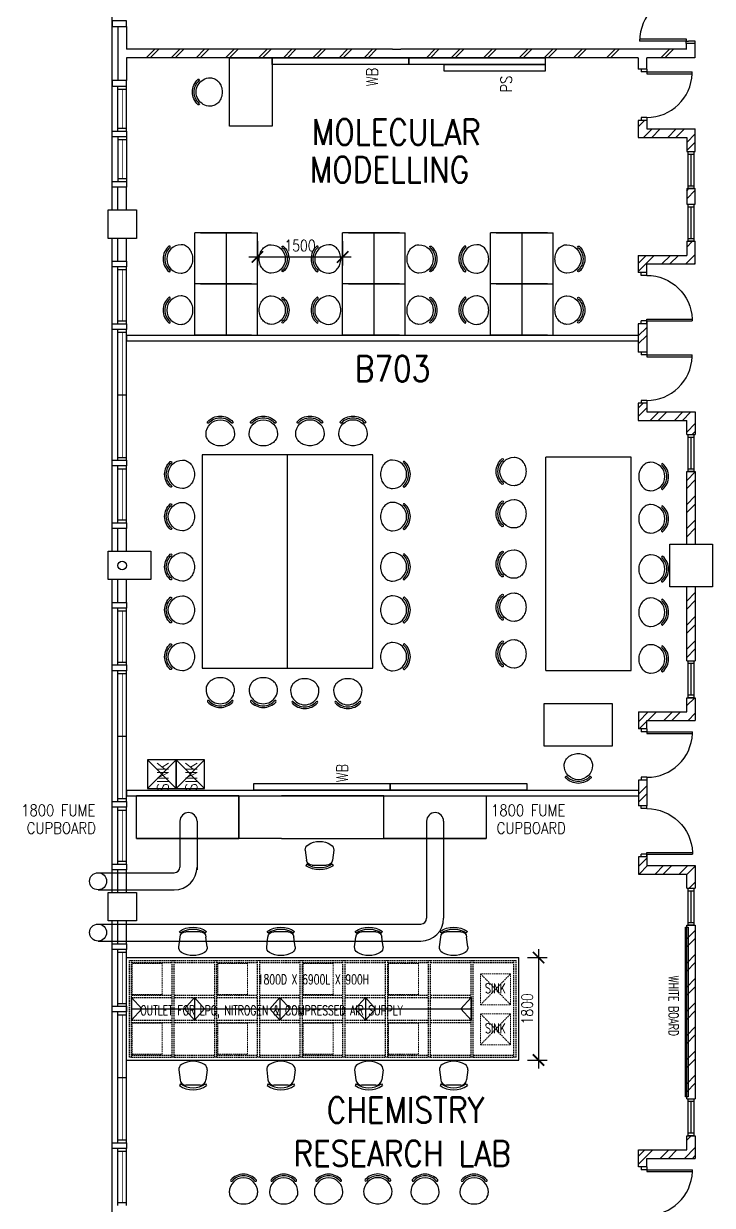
# Model space of a CAD drawing. Extents: x 2687779 to 2997471, y -863049 to -631414.
# Drawn here: x 2807288 to 2819397, y -668858 to -648083 of the extents above; entities that cross this region are included whole.
import ezdxf

# ---------------------------------------------------------------- set-up
doc = ezdxf.new("R2010")
doc.units = 0
doc.header["$LTSCALE"] = 10
doc.header["$MEASUREMENT"] = 0
doc.header["$PDMODE"] = 34
doc.linetypes.add('HIDDEN', pattern=[0.375, 0.25, -0.125])
doc.linetypes.add('HIDDEN2', pattern=[0.1875, 0.125, -0.0625])
doc.layers.get('0').update_dxf_attribs({"linetype": 'CONTINUOUS'})
doc.layers.get('DEFPOINTS').update_dxf_attribs({"linetype": 'CONTINUOUS'})
for name, color, linetype in [('BO', 7, 'CONTINUOUS'), ('COL', 3, 'CONTINUOUS'), ('DOOR', 5, 'CONTINUOUS'), ('DR', 7, 'CONTINUOUS'), ('FURN', 1, 'CONTINUOUS'), ('FURN1', 7, 'CONTINUOUS'), ('H', 1, 'CONTINUOUS'), ('LINE', 7, 'CONTINUOUS'), ('partition', 7, 'CONTINUOUS'), ('RISERFUME', 1, 'CONTINUOUS'), ('RWDP', 145, 'CONTINUOUS'), ('stair', 7, 'CONTINUOUS'), ('T50', 3, 'CONTINUOUS'), ('WALL', 2, 'CONTINUOUS'), ('WIN', 5, 'CONTINUOUS')]:
    doc.layers.add(name, color=color, linetype=linetype)
doc.styles.add('ROMANS', font='romans.shx', dxfattribs={"width": 0.8, "height": 100})
doc.styles.get("Standard").update_dxf_attribs({"font": 'ROMANS.SHX'})
doc.dimstyles.new('STANDARD$0', dxfattribs={"dimscale": 0, "dimtxt": 8, "dimasz": 6, "dimexe": 1, "dimexo": 1, "dimgap": 3, "dimtad": 1, "dimdec": 0, "dimlfac": -1, "dimrnd": 1, "dimzin": 0, "dimdsep": 46, "dimtxsty": 'Standard', "dimcen": 0, "dimclrd": 5, "dimclre": 250, "dimadec": 0, "dimazin": 0, "dimtfac": 1, "dimtdec": 4, "dimtofl": 0, "dimtmove": 0, "dimatfit": 3, "dimfxl": 1, "dimtolj": 1, "dimtzin": 0, "dimarcsym": 0})
pattern_1 = [(45, (-136982.45, 144815.9), (-212.132034, 212.132034), []), (45, (-136841.03, 144815.9), (-212.132034, 212.132034), [])]

# ---------------------------------------------------------------- blocks, each defined once
blk = doc.blocks.new('FG')
at = {"layer": 'LINE', "linetype": 'Continuous'}
for points in [[(0, 0), (50, 0), (50, 100), (0, 100)], [(600, 0), (650, 0), (650, 100), (600, 100)]]:
    blk.add_lwpolyline(points, close=True, dxfattribs=at)
at = {"layer": 'LINE', "color": 5, "linetype": 'Continuous'}
for points in [[(600, 100), (50, 100)], [(50, 0), (600, 0)]]:
    blk.add_lwpolyline(points, dxfattribs=at)
at = {"layer": 'LINE', "color": 1, "linetype": 'Continuous'}
blk.add_lwpolyline([(50, 50), (600, 50)], dxfattribs=at)
blk = doc.blocks.new('DR-900-B')
at = {"layer": 'DR'}
for p, q in [((0, 900), (-150, 900)), ((-150, 900), (-150, 860)), ((-150, 860), (-110, 860)), ((-110, 860), (-110, 850)), ((-110, 850), (0, 850)), ((0, 850), (0, 900)), ((-150, 40), (-970, 40)), ((-969, 80), (-150, 80)), ((-150, 80), (-150, 40)), ((-150, 40), (-110, 40)), ((-150, 0), (-150, 40)), ((0, 0), (-150, 0)), ((-110, 50), (0, 50)), ((-110, 40), (-110, 50)), ((0, 50), (0, 0))]:
    blk.add_line(p, q, dxfattribs=at)
blk.add_arc((-150, 40), 820, 90, 180, dxfattribs=at)
blk = doc.blocks.new('D900')
at = {"layer": 'DOOR', "color": 7}
for p, q in [((50, 100), (50, 899)), ((80, 899), (50, 899)), ((80, 100), (80, 899)), ((0, 100), (0, 0)), ((0, 100), (50, 100)), ((0, 0), (50, 0)), ((50, 100), (50, 0)), ((50, 100), (80, 100)), ((850, 100), (850, 0)), ((850, 100), (900, 100)), ((850, 0), (900, 0)), ((900, 100), (900, 0))]:
    blk.add_line(p, q, dxfattribs=at)
blk.add_arc((50, 100), 800, 0, 87.8509, dxfattribs=at)
blk = doc.blocks.new('CHAIR11')
at = {"layer": 'FURN', "color": 1}
for p, q in [((-676, 492), (-653, 318)), ((-176, 492), (-198, 318)), ((-647, 246), (-666, 218)), ((-300, 225), (-552, 225)), ((-205, 246), (-186, 218))]:
    blk.add_line(p, q, dxfattribs=at)
for centre, radius, start, end in [((-426, 260), 385, 58.407, 121.593), ((-574, 501), 102, 121.593, 184.9697), ((-278, 501), 102, 355.0303, 58.407), ((-426, 569), 425, 235.6197, 304.3803), ((-552, 327), 102, 184.9697, 270), ((-426, 569), 391, 235.6197, 304.3803), ((-300, 327), 102, 270, 355.0303)]:
    blk.add_arc(centre, radius, start, end, dxfattribs=at)
blk = doc.blocks.new('_ARCHTICK')
at = {"color": 0, "linetype": 'ByBlock', "const_width": 0.15}
blk.add_lwpolyline([(-0.5, -0.5), (0.5, 0.5)], dxfattribs=at)
blk = doc.blocks.new('*D421')
at = {"layer": 'DEFPOINTS', "color": 0, "linetype": 'Continuous', "transparency": 16777216}
for p in [(2815997, -664503), (2815997, -666303), (2816341, -666303)]:
    blk.add_point(p, dxfattribs=at)
at = {"layer": 'FURN', "color": 7, "linetype": 'Continuous', "lineweight": -2, "transparency": 16777216}
for p, q in [((2816341, -664353), (2816341, -666453)), ((2816147, -664503), (2816491, -664503)), ((2816147, -666303), (2816491, -666303))]:
    blk.add_line(p, q, dxfattribs=at)
at = {"layer": 'FURN', "color": 7, "linetype": 'Continuous', "lineweight": -2, "transparency": 16777216, "xscale": 200, "yscale": 200, "zscale": 200}
for p, rotation in [((2816341, -664503), 90), ((2816341, -666303), 270)]:
    blk.add_blockref('_ARCHTICK', p, dxfattribs=dict(at, rotation=rotation))
at = {"layer": 'FURN', "color": 7, "linetype": 'Continuous', "transparency": 16777216, "insert": (2816141, -665403), "char_height": 200, "attachment_point": 5, "rotation": 90, "style": 'ROMANS'}
blk.add_mtext('\\A1;1800', dxfattribs=at)
blk = doc.blocks.new('CHAIR10')
at = {"layer": 'FURN1', "color": 1}
for centre, radius, start, end in [((-487, 712), 252, 140.136, 160.9198), ((-515, 735), 216, 116.3827, 140.136), ((-533, 772), 175, 90, 116.3827), ((-533, 697), 250, 270, 90), ((-328, 909), 15, 48.1599, 228.1599), ((-518, 697), 270, 311.8401, 48.1599), ((-518, 697), 300, 311.8401, 48.1599), ((-443, 697), 299, 160.9198, 180), ((-443, 697), 299, 180, 199.0802), ((-487, 682), 252, 199.0802, 219.864), ((-515, 658), 216, 219.864, 243.6173), ((-533, 622), 175, 243.6173, 270), ((-328, 485), 15, 131.8401, 311.8401)]:
    blk.add_arc(centre, radius, start, end, dxfattribs=at)
blk = doc.blocks.new('*D459')
at = {"layer": 'DEFPOINTS', "color": 0, "linetype": 'Continuous', "transparency": 16777216}
for p in [(2811397, -651758), (2812897, -651758), (2812897, -652185)]:
    blk.add_point(p, dxfattribs=at)
at = {"layer": 'FURN', "color": 7, "linetype": 'Continuous', "lineweight": -2, "transparency": 16777216}
for p, q in [((2811397, -651908), (2811397, -652335)), ((2812897, -651908), (2812897, -652335)), ((2811247, -652185), (2813047, -652185))]:
    blk.add_line(p, q, dxfattribs=at)
at = {"layer": 'FURN', "color": 7, "linetype": 'Continuous', "lineweight": -2, "transparency": 16777216, "xscale": 200, "yscale": 200, "zscale": 200, "rotation": 180}
blk.add_blockref('_ARCHTICK', (2811397, -652185), dxfattribs=at)
at = {"layer": 'FURN', "color": 7, "linetype": 'Continuous', "lineweight": -2, "transparency": 16777216, "xscale": 200, "yscale": 200, "zscale": 200}
blk.add_blockref('_ARCHTICK', (2812897, -652185), dxfattribs=at)
at = {"layer": 'FURN', "color": 7, "linetype": 'Continuous', "transparency": 16777216, "insert": (2812147, -651985), "char_height": 200, "attachment_point": 5, "style": 'ROMANS'}
blk.add_mtext('\\A1;1500', dxfattribs=at)

msp = doc.modelspace()

# ---------------------------------------------------------------- hatches: boundary and pattern name
at = {"layer": 'H', "linetype": 'Continuous'}
h = msp.add_hatch(dxfattribs=at)
h.set_pattern_fill('ANSI32', color=256, scale=800, style=0)
h.set_pattern_definition(pattern_1)
h.paths.add_polyline_path([(2819097, -649933.2), (2818243, -649933.2), (2818243, -649783.2), (2818093, -649783.2), (2818093, -650083.2), (2818947, -650083.2), (2818947, -650333.2), (2819097, -650333.2)])
h.paths.add_polyline_path([(2819097, -651908.2), (2818947, -651908.2), (2818947, -652158.2), (2818093, -652158.2), (2818093, -652458.2), (2818243, -652458.2), (2818243, -652308.2), (2819097, -652308.2)])
h.paths.add_polyline_path([(2819097, -650983.2), (2818947, -650983.2), (2818947, -651258.2), (2819097, -651258.2)])
h.paths.add_polyline_path([(2818243, -653358.2), (2818093, -653358.2), (2818093, -653858.2), (2818243, -653858.2)])
h.paths.add_polyline_path([(2819097, -654908.2), (2818243, -654908.2), (2818243, -654758.2), (2818093, -654758.2), (2818093, -655058.2), (2818947, -655058.2), (2818947, -655308.2), (2819097, -655308.2)])
h.paths.add_polyline_path([(2819097, -655958.2), (2818947, -655958.2), (2818947, -657233.2), (2819097, -657233.2)])
h = msp.add_hatch(dxfattribs=at)
h.set_pattern_fill('ANSI32', color=256, scale=800, style=0)
h.set_pattern_definition(pattern_1)
h.paths.add_polyline_path([(2819097, -657983.2), (2818947, -657983.2), (2818947, -659283.2), (2819097, -659283.2)])
h.paths.add_polyline_path([(2819097, -659933.2), (2818947, -659933.2), (2818947, -660183.2), (2818097, -660183.2), (2818097, -660483.2), (2818247, -660483.2), (2818247, -660333.2), (2819097, -660333.2)])
h.paths.add_polyline_path([(2818247, -661383.2), (2818097, -661383.2), (2818097, -661833.2), (2818247, -661833.2)])
h.paths.add_polyline_path([(2819097, -662883.2), (2818247, -662883.2), (2818247, -662733.2), (2818097, -662733.2), (2818097, -663033.2), (2818947, -663033.2), (2818947, -663283.2), (2819097, -663283.2)])
h.paths.add_polyline_path([(2819097, -663933.2), (2818947, -663933.2), (2818947, -666983.2), (2819097, -666983.2)])
h = msp.add_hatch(dxfattribs=at)
h.set_pattern_fill('ANSI32', color=256, scale=800, style=0)
h.set_pattern_definition(pattern_1)
h.paths.add_polyline_path([(2819097, -667633.2), (2818947, -667633.2), (2818947, -667883.2), (2818097, -667883.2), (2818097, -668183.2), (2818247, -668183.2), (2818247, -668033.2), (2819097, -668033.2)])

# ---------------------------------------------------------------- linework, layer by layer
at = {"color": 9}
for p, q in [((2808847, -651358.2), (2808847, -646033.2)), ((2808847, -657358.2), (2808847, -651858.2)), ((2808847, -663358.2), (2808847, -657858.2)), ((2808847, -669358.2), (2808847, -663858.2))]:
    msp.add_line(p, q, dxfattribs=at)
at = {"linetype": 'Continuous'}
for p, q in [((2809097, -653558.2), (2809097, -653658.2)), ((2809097, -661558.2), (2809097, -661658.2))]:
    msp.add_line(p, q, dxfattribs=at)
at = {"layer": 'COL'}
for points in [[(2808772, -651358.2), (2809272, -651358.2), (2809272, -651858.2), (2808772, -651858.2)], [(2818647, -657233.2), (2819397, -657233.2), (2819397, -657983.2), (2818647, -657983.2)], [(2808772, -657358.2), (2809522, -657358.2), (2809522, -657858.2), (2808772, -657858.2)], [(2808772, -663358.2), (2809272, -663358.2), (2809272, -663858.2), (2808772, -663858.2)]]:
    msp.add_lwpolyline(points, close=True, dxfattribs=at)
at = {"layer": 'DR', "color": 2, "linetype": 'Continuous'}
msp.add_line((2813772, -648533.2), (2813922, -648533.2), dxfattribs=at)
at = {"layer": 'FURN', "linetype": 'Continuous'}
for p, q in [((2810297, -652658.2), (2810297, -651758.2)), ((2810847, -651758.2), (2810297, -651758.2)), ((2810397, -651758.2), (2810847, -651758.2)), ((2810847, -651758.2), (2810847, -652658.2)), ((2811297, -651758.2), (2810847, -651758.2)), ((2810847, -651758.2), (2810847, -652658.2)), ((2810847, -651758.2), (2811397, -651758.2)), ((2811397, -652658.2), (2811397, -651758.2)), ((2812897, -652658.2), (2812897, -651758.2)), ((2813447, -651758.2), (2812897, -651758.2)), ((2812997, -651758.2), (2813447, -651758.2)), ((2813447, -651758.2), (2813447, -652658.2)), ((2813897, -651758.2), (2813447, -651758.2)), ((2813447, -651758.2), (2813447, -652658.2)), ((2813447, -651758.2), (2813997, -651758.2)), ((2813997, -652658.2), (2813997, -651758.2)), ((2815497, -652658.2), (2815497, -651758.2)), ((2816047, -651758.2), (2815497, -651758.2)), ((2815597, -651758.2), (2816047, -651758.2)), ((2816047, -651758.2), (2816047, -652658.2)), ((2816497, -651758.2), (2816047, -651758.2)), ((2816047, -651758.2), (2816047, -652658.2)), ((2816047, -651758.2), (2816597, -651758.2)), ((2816597, -652658.2), (2816597, -651758.2)), ((2810297, -653558.2), (2810297, -652658.2)), ((2810847, -652658.2), (2810297, -652658.2)), ((2810847, -652658.2), (2810297, -652658.2)), ((2810397, -652658.2), (2810847, -652658.2)), ((2810847, -652658.2), (2810847, -653558.2)), ((2811297, -652658.2), (2810847, -652658.2)), ((2810847, -652658.2), (2810847, -653558.2)), ((2810847, -652658.2), (2811397, -652658.2)), ((2810847, -652658.2), (2811397, -652658.2)), ((2811397, -653558.2), (2811397, -652658.2)), ((2812897, -653558.2), (2812897, -652658.2)), ((2813447, -652658.2), (2812897, -652658.2)), ((2813447, -652658.2), (2812897, -652658.2)), ((2812997, -652658.2), (2813447, -652658.2)), ((2813447, -652658.2), (2813447, -653558.2)), ((2813897, -652658.2), (2813447, -652658.2)), ((2813447, -652658.2), (2813447, -653558.2)), ((2813447, -652658.2), (2813997, -652658.2)), ((2813447, -652658.2), (2813997, -652658.2)), ((2813997, -653558.2), (2813997, -652658.2)), ((2815497, -653558.2), (2815497, -652658.2)), ((2816047, -652658.2), (2815497, -652658.2)), ((2816047, -652658.2), (2815497, -652658.2)), ((2815597, -652658.2), (2816047, -652658.2)), ((2816047, -652658.2), (2816047, -653558.2)), ((2816497, -652658.2), (2816047, -652658.2)), ((2816047, -652658.2), (2816047, -653558.2)), ((2816047, -652658.2), (2816597, -652658.2)), ((2816047, -652658.2), (2816597, -652658.2)), ((2816597, -653558.2), (2816597, -652658.2)), ((2810847, -653558.2), (2810297, -653558.2)), ((2810847, -653558.2), (2810297, -653558.2)), ((2810397, -653558.2), (2810847, -653558.2)), ((2811297, -653558.2), (2810847, -653558.2)), ((2810847, -653558.2), (2811397, -653558.2)), ((2810847, -653558.2), (2811397, -653558.2)), ((2813447, -653558.2), (2812897, -653558.2)), ((2813447, -653558.2), (2812897, -653558.2)), ((2812997, -653558.2), (2813447, -653558.2)), ((2813897, -653558.2), (2813447, -653558.2)), ((2813447, -653558.2), (2813997, -653558.2)), ((2813447, -653558.2), (2813997, -653558.2)), ((2816047, -653558.2), (2815497, -653558.2)), ((2816047, -653558.2), (2815497, -653558.2)), ((2815597, -653558.2), (2816047, -653558.2)), ((2816497, -653558.2), (2816047, -653558.2)), ((2816047, -653558.2), (2816597, -653558.2)), ((2816047, -653558.2), (2816597, -653558.2)), ((2809467, -661028.2), (2809967, -661528.2)), ((2809467, -661528.2), (2809967, -661028.2)), ((2809467, -661028.2), (2809467, -661528.2)), ((2809967, -661278.2), (2809967, -661028.2)), ((2809967, -661528.2), (2809967, -661028.2)), ((2809967, -661028.2), (2810467, -661528.2)), ((2809967, -661528.2), (2810467, -661028.2)), ((2809967, -661028.2), (2809967, -661528.2)), ((2810467, -661278.2), (2810467, -661028.2)), ((2810467, -661528.2), (2810467, -661028.2)), ((2809272, -661658.2), (2811072, -661658.2)), ((2811072, -661658.2), (2811072, -662408.2)), ((2811072, -661658.2), (2811822, -661658.2)), ((2811072, -662408.2), (2811072, -661658.2)), ((2813622, -661658.2), (2811822, -661658.2)), ((2813622, -661658.2), (2811822, -661658.2)), ((2811822, -661658.2), (2811922, -661658.2)), ((2811822, -661658.2), (2811922, -661658.2)), ((2811922, -661658.2), (2812022, -661658.2)), ((2813622, -662408.2), (2813622, -661658.2)), ((2813622, -662408.2), (2813622, -661658.2)), ((2809272, -662408.2), (2811072, -662408.2)), ((2811072, -662408.2), (2809272, -662408.2)), ((2809272, -662408.2), (2811072, -662408.2)), ((2811822, -662408.2), (2811072, -662408.2)), ((2811822, -662408.2), (2813622, -662408.2)), ((2809185, -665203.1), (2809363.3, -665403.1)), ((2809185, -665203.1), (2809185, -665603.1)), ((2810292.5, -665203.1), (2810114.3, -665403.1)), ((2810292.5, -665203.1), (2810470.8, -665403.1)), ((2810292.5, -665203.1), (2810292.5, -665603.1)), ((2811794.5, -665203.1), (2811616.3, -665403.1)), ((2811794.5, -665203.1), (2811972.8, -665403.1)), ((2811794.5, -665203.1), (2811794.5, -665603.1)), ((2813296.5, -665203.1), (2813118.3, -665403.1)), ((2813296.5, -665203.1), (2813474.8, -665403.1)), ((2813296.5, -665203.1), (2813296.5, -665603.1)), ((2815155, -665203.1), (2814976.8, -665403.1)), ((2815155, -665203.1), (2815155, -665603.1)), ((2809185, -665603.1), (2809363.3, -665403.1)), ((2809185, -665403.1), (2815155, -665403.1)), ((2810292.5, -665603.1), (2810114.3, -665403.1)), ((2810292.5, -665603.1), (2810470.8, -665403.1)), ((2811794.5, -665603.1), (2811616.3, -665403.1)), ((2811794.5, -665603.1), (2811972.8, -665403.1)), ((2813296.5, -665603.1), (2813118.3, -665403.1)), ((2813296.5, -665603.1), (2813474.8, -665403.1)), ((2815155, -665603.1), (2814976.8, -665403.1))]:
    msp.add_line(p, q, dxfattribs=at)
at = {"layer": 'FURN', "color": 10, "linetype": 'Continuous'}
for p, q in [((2809272, -662408.2), (2809272, -661658.2)), ((2811072, -661658.2), (2809272, -661658.2)), ((2811072, -662408.2), (2811072, -661658.2)), ((2813622, -661658.2), (2815422, -661658.2)), ((2813622, -662408.2), (2813622, -661658.2)), ((2815422, -661658.2), (2815422, -662408.2)), ((2810037, -662103.2), (2810037, -662911.1)), ((2810337, -662103.2), (2810337, -662957.6)), ((2814372, -662103.2), (2814372, -663812.1)), ((2814672, -662103.2), (2814672, -663812.1)), ((2809272, -662408.2), (2811072, -662408.2)), ((2815422, -662408.2), (2813622, -662408.2)), ((2813622, -662408.2), (2815422, -662408.2)), ((2808596.7, -663011.1), (2809937, -663011.1)), ((2808596.7, -663311.1), (2809937, -663311.1)), ((2808596.7, -663912.1), (2814272, -663912.1)), ((2808596.7, -664212.1), (2814272, -664212.1))]:
    msp.add_line(p, q, dxfattribs=at)
at = {"layer": 'FURN'}
for p, q in [((2809097, -664503.1), (2815997, -664503.1)), ((2809097, -666303.1), (2809097, -664503.1)), ((2815997, -666303.1), (2815997, -664503.1)), ((2809097, -666303.1), (2815997, -666303.1))]:
    msp.add_line(p, q, dxfattribs=at)
at = {"layer": 'FURN', "color": 8, "linetype": 'HIDDEN', "ltscale": 10}
for p, q in [((2809147, -666253.1), (2809147, -664553.1)), ((2809185, -666253.1), (2809185, -664553.1)), ((2809185, -664553.1), (2809898, -664553.1)), ((2809185, -664591.1), (2809898, -664591.1)), ((2809898, -666253.1), (2809898, -664553.1)), ((2809936, -664553.1), (2810649, -664553.1)), ((2809936, -666253.1), (2809936, -664553.1)), ((2809936, -664591.1), (2810649, -664591.1)), ((2810649, -666253.1), (2810649, -664553.1)), ((2810687, -666253.1), (2810687, -664553.1)), ((2810687, -664553.1), (2811400, -664553.1)), ((2810687, -664591.1), (2811400, -664591.1)), ((2811400, -666253.1), (2811400, -664553.1)), ((2811438, -664553.1), (2812151, -664553.1)), ((2811438, -666253.1), (2811438, -664553.1)), ((2811438, -664591.1), (2812151, -664591.1)), ((2812151, -666253.1), (2812151, -664553.1)), ((2812189, -666253.1), (2812189, -664553.1)), ((2812189, -664553.1), (2812902, -664553.1)), ((2812189, -664591.1), (2812902, -664591.1)), ((2812902, -666253.1), (2812902, -664553.1)), ((2812940, -666253.1), (2812940, -664553.1)), ((2812940, -664553.1), (2813653, -664553.1)), ((2812940, -664591.1), (2813653, -664591.1)), ((2813653, -666253.1), (2813653, -664553.1)), ((2813691, -664553.1), (2814404, -664553.1)), ((2813691, -666253.1), (2813691, -664553.1)), ((2813691, -664591.1), (2814404, -664591.1)), ((2814404, -666253.1), (2814404, -664553.1)), ((2814442, -666253.1), (2814442, -664553.1)), ((2814442, -664553.1), (2815155, -664553.1)), ((2814442, -664591.1), (2815155, -664591.1)), ((2815155, -666253.1), (2815155, -664553.1)), ((2815193, -666253.1), (2815193, -664553.1)), ((2815193, -664553.1), (2815909, -664553.1)), ((2815193, -664591.1), (2815909, -664591.1)), ((2815909, -666253.1), (2815909, -664553.1)), ((2815947, -666253.1), (2815947, -664553.1)), ((2809185, -665165.1), (2809898, -665165.1)), ((2809185, -665203.1), (2809898, -665203.1)), ((2809936, -665165.1), (2810649, -665165.1)), ((2809936, -665203.1), (2810649, -665203.1)), ((2810687, -665165.1), (2811400, -665165.1)), ((2810687, -665203.1), (2811400, -665203.1)), ((2811438, -665165.1), (2812151, -665165.1)), ((2811438, -665203.1), (2812151, -665203.1)), ((2812189, -665165.1), (2812902, -665165.1)), ((2812189, -665203.1), (2812902, -665203.1)), ((2812940, -665165.1), (2813653, -665165.1)), ((2812940, -665203.1), (2813653, -665203.1)), ((2813691, -665165.1), (2814404, -665165.1)), ((2813691, -665203.1), (2814404, -665203.1)), ((2814442, -665165.1), (2815155, -665165.1)), ((2814442, -665203.1), (2815155, -665203.1)), ((2809185, -665603.1), (2809898, -665603.1)), ((2809936, -665603.1), (2810649, -665603.1)), ((2810687, -665603.1), (2811400, -665603.1)), ((2811438, -665603.1), (2812151, -665603.1)), ((2812189, -665603.1), (2812902, -665603.1)), ((2812940, -665603.1), (2813653, -665603.1)), ((2813691, -665603.1), (2814404, -665603.1)), ((2814442, -665603.1), (2815155, -665603.1)), ((2809185, -665641.1), (2809898, -665641.1)), ((2809936, -665641.1), (2810649, -665641.1)), ((2810687, -665641.1), (2811400, -665641.1)), ((2811438, -665641.1), (2812151, -665641.1)), ((2812189, -665641.1), (2812902, -665641.1)), ((2812940, -665641.1), (2813653, -665641.1)), ((2813691, -665641.1), (2814404, -665641.1)), ((2814442, -665641.1), (2815155, -665641.1)), ((2809185, -666215.1), (2809898, -666215.1)), ((2809185, -666253.1), (2809898, -666253.1)), ((2809936, -666215.1), (2810649, -666215.1)), ((2809936, -666253.1), (2810649, -666253.1)), ((2810687, -666215.1), (2811400, -666215.1)), ((2810687, -666253.1), (2811400, -666253.1)), ((2811438, -666215.1), (2812151, -666215.1)), ((2811438, -666253.1), (2812151, -666253.1)), ((2812189, -666215.1), (2812902, -666215.1)), ((2812189, -666253.1), (2812902, -666253.1)), ((2812940, -666215.1), (2813653, -666215.1)), ((2812940, -666253.1), (2813653, -666253.1)), ((2813691, -666215.1), (2814404, -666215.1)), ((2813691, -666253.1), (2814404, -666253.1)), ((2814442, -666215.1), (2815155, -666215.1)), ((2814442, -666253.1), (2815155, -666253.1)), ((2815193, -666215.1), (2815909, -666215.1)), ((2815193, -666253.1), (2815909, -666253.1))]:
    msp.add_line(p, q, dxfattribs=at)
at = {"layer": 'FURN', "color": 8, "linetype": 'HIDDEN2', "lineweight": 0, "ltscale": 5}
for p, q in [((2809147, -664553.1), (2809185, -664553.1)), ((2809898, -664553.1), (2809936, -664553.1)), ((2810649, -664553.1), (2810687, -664553.1)), ((2811400, -664553.1), (2811438, -664553.1)), ((2812151, -664553.1), (2812189, -664553.1)), ((2812902, -664553.1), (2812940, -664553.1)), ((2813653, -664553.1), (2813691, -664553.1)), ((2814404, -664553.1), (2814442, -664553.1)), ((2815155, -664553.1), (2815193, -664553.1)), ((2815947, -664553.1), (2815909, -664553.1)), ((2809147, -666253.1), (2809185, -666253.1)), ((2809898, -666253.1), (2809936, -666253.1)), ((2810649, -666253.1), (2810687, -666253.1)), ((2811400, -666253.1), (2811438, -666253.1)), ((2812151, -666253.1), (2812189, -666253.1)), ((2812902, -666253.1), (2812940, -666253.1)), ((2813653, -666253.1), (2813691, -666253.1)), ((2814404, -666253.1), (2814442, -666253.1)), ((2815155, -666253.1), (2815193, -666253.1)), ((2815947, -666253.1), (2815909, -666253.1))]:
    msp.add_line(p, q, dxfattribs=at)
at = {"layer": 'FURN', "color": 8, "linetype": 'HIDDEN2', "lineweight": 0, "ltscale": 20}
for p, q in [((2815322.9, -665330.3), (2815848.2, -664787.9)), ((2815322.9, -664787.9), (2815848.2, -665330.3)), ((2815322.9, -666033.2), (2815848.2, -665490.7)), ((2815322.9, -665490.7), (2815848.2, -666033.2))]:
    msp.add_line(p, q, dxfattribs=at)
at = {"layer": 'FURN', "linetype": 'Continuous'}
for points in [[(2811659.5, -648683.2), (2811659.5, -649883.2), (2810909.5, -649883.2), (2810909.5, -648683.2)], [(2811659.5, -648683.2), (2814059.5, -648683.2), (2814059.5, -648802.2), (2811659.5, -648802.2)], [(2814059.5, -648683.2), (2816459.5, -648683.2), (2816459.5, -648802.2), (2814059.5, -648802.2)], [(2814679.5, -648802.2), (2816459.5, -648802.2), (2816459.5, -648921.2), (2814679.5, -648921.2)], [(2816438, -660035.2), (2817638, -660035.2), (2817638, -660785.2), (2816438, -660785.2)], [(2811334, -661439.2), (2813734, -661439.2), (2813734, -661558.2), (2811334, -661558.2)], [(2813734, -661439.2), (2816134, -661439.2), (2816134, -661558.2), (2813734, -661558.2)]]:
    msp.add_lwpolyline(points, close=True, dxfattribs=at)
at = {"layer": 'FURN'}
msp.add_lwpolyline([(2818922, -663966.7), (2818972, -663966.7), (2818972, -666949.7), (2818922, -666949.7)], close=True, dxfattribs=at)
at = {"layer": 'FURN', "color": 8, "linetype": 'HIDDEN2', "lineweight": 0, "ltscale": 20}
for points in [[(2809199, -664606.4), (2809199, -665148.9), (2809724.4, -665148.9), (2809724.4, -664606.4)], [(2810701, -664606.4), (2810701, -665148.9), (2811226.4, -665148.9), (2811226.4, -664606.4)], [(2812203, -664606.4), (2812203, -665148.9), (2812728.4, -665148.9), (2812728.4, -664606.4)], [(2813705, -664606.4), (2813705, -665148.9), (2814230.4, -665148.9), (2814230.4, -664606.4)], [(2815322.9, -664787.9), (2815322.9, -665330.3), (2815848.2, -665330.3), (2815848.2, -664787.9)], [(2815322.9, -665490.7), (2815322.9, -666033.2), (2815848.2, -666033.2), (2815848.2, -665490.7)], [(2809199, -665656.4), (2809199, -666198.9), (2809724.4, -666198.9), (2809724.4, -665656.4)], [(2810701, -665656.4), (2810701, -666198.9), (2811226.4, -666198.9), (2811226.4, -665656.4)], [(2812203, -665656.4), (2812203, -666198.9), (2812728.4, -666198.9), (2812728.4, -665656.4)], [(2813705, -665656.4), (2813705, -666198.9), (2814230.4, -666198.9), (2814230.4, -665656.4)]]:
    msp.add_lwpolyline(points, close=True, dxfattribs=at)
at = {"layer": 'FURN', "color": 10, "linetype": 'Continuous'}
for centre in [(2808596.7, -663161.1), (2808596.7, -664062.1)]:
    msp.add_circle(centre, 150, dxfattribs=at)
for centre, radius, start, end in [((2810187, -662103.2), 150, 0, 180), ((2814522, -662103.2), 150, 0, 180), ((2809937, -662911.1), 100, 270, 0), ((2809937, -662911.1), 400, 270, 0), ((2814272, -663812.1), 100, 270, 0), ((2814272, -663812.1), 400, 270, 0)]:
    msp.add_arc(centre, radius, start, end, dxfattribs=at)
at = {"layer": 'FURN1', "linetype": 'Continuous'}
for p, q in [((2811926.8, -655664.9), (2810426.8, -655664.9)), ((2810426.8, -655664.9), (2810426.8, -659414.9)), ((2813426.8, -655664.9), (2811926.8, -655664.9)), ((2811926.8, -659414.9), (2811926.8, -655664.9)), ((2813426.8, -659414.9), (2813426.8, -655664.9)), ((2817966.8, -655703.9), (2816466.8, -655703.9)), ((2816466.8, -659453.9), (2816466.8, -655703.9)), ((2817966.8, -659453.9), (2817966.8, -655703.9)), ((2810426.8, -659414.9), (2811926.8, -659414.9)), ((2811926.8, -659414.9), (2813426.8, -659414.9)), ((2816466.8, -659453.9), (2817966.8, -659453.9))]:
    msp.add_line(p, q, dxfattribs=at)
at = {"layer": 'H'}
for p, q in [((2809442.6, -648683.2), (2809592.6, -648533.2)), ((2809513.3, -648683.2), (2809663.3, -648533.2)), ((2809883.5, -648683.2), (2810033.5, -648533.2)), ((2809954.2, -648683.2), (2810104.2, -648533.2)), ((2810320.8, -648683.2), (2810470.8, -648533.2)), ((2810391.5, -648683.2), (2810541.5, -648533.2)), ((2810838.4, -648683.2), (2810988.4, -648533.2)), ((2810909.1, -648683.2), (2811059.1, -648533.2)), ((2811417.8, -648683.2), (2811567.8, -648533.2)), ((2811488.5, -648683.2), (2811638.5, -648533.2)), ((2811855.1, -648683.2), (2812005.1, -648533.2)), ((2811925.8, -648683.2), (2812075.8, -648533.2)), ((2812372.7, -648683.2), (2812522.7, -648533.2)), ((2812443.4, -648683.2), (2812593.4, -648533.2)), ((2812834.9, -648683.2), (2812984.9, -648533.2)), ((2812905.6, -648683.2), (2813055.6, -648533.2)), ((2813272.2, -648683.2), (2813422.2, -648533.2)), ((2813342.9, -648683.2), (2813492.9, -648533.2)), ((2814369.2, -648683.2), (2814519.2, -648533.2)), ((2814439.9, -648683.2), (2814589.9, -648533.2)), ((2814806.5, -648683.2), (2814956.5, -648533.2)), ((2814877.2, -648683.2), (2815027.2, -648533.2)), ((2815375.5, -648683.2), (2815525.5, -648533.2)), ((2815446.2, -648683.2), (2815596.2, -648533.2)), ((2816002.2, -648683.2), (2816152.2, -648533.2)), ((2816072.9, -648683.2), (2816222.9, -648533.2)), ((2816439.5, -648683.2), (2816589.5, -648533.2)), ((2816510.3, -648683.2), (2816660.3, -648533.2)), ((2816957.1, -648683.2), (2817107.1, -648533.2)), ((2817027.9, -648683.2), (2817177.9, -648533.2)), ((2817536.5, -648683.2), (2817686.5, -648533.2)), ((2817607.2, -648683.2), (2817757.2, -648533.2)), ((2818491.4, -648683.2), (2818641.4, -648533.2)), ((2818562.2, -648683.2), (2818712.2, -648533.2))]:
    msp.add_line(p, q, dxfattribs=at)
at = {"layer": 'partition'}
for p, q in [((2809097, -653558.2), (2818093, -653558.2)), ((2809097, -653658.2), (2818093, -653658.2)), ((2809097, -661558.2), (2818097, -661558.2)), ((2809097, -661658.2), (2818097, -661658.2))]:
    msp.add_line(p, q, dxfattribs=at)
at = {"layer": 'RISERFUME', "linetype": 'Continuous'}
for p, q in [((2810467, -661028.2), (2809467, -661028.2)), ((2809467, -661528.2), (2810467, -661528.2))]:
    msp.add_line(p, q, dxfattribs=at)
at = {"layer": 'RWDP', "color": 142, "linetype": 'Continuous'}
msp.add_circle((2809022, -657608.2), 75, dxfattribs=at)
at = {"layer": 'WALL'}
for p, q in [((2808947, -648133.2), (2808947, -648533.2)), ((2809097, -648133.2), (2809097, -648533.2)), ((2808947, -648533.2), (2808947, -649083.2)), ((2813772, -648533.2), (2809097, -648533.2)), ((2818947, -648533.2), (2813922, -648533.2)), ((2818938.5, -648433.2), (2818938.5, -648533.2)), ((2819088.5, -648433.2), (2819088.5, -648683.2)), ((2819088.5, -648433.2), (2819088.5, -648683.2)), ((2809097, -648683.2), (2809097, -649083.2)), ((2818093, -648683.2), (2809097, -648683.2)), ((2818093, -648683.2), (2818093, -648883.2)), ((2818243, -648883.2), (2818243, -648683.2)), ((2819088.5, -648683.2), (2818243, -648683.2)), ((2818243, -648883.2), (2818093, -648883.2)), ((2818093, -649783.2), (2818093, -650083.2)), ((2818243, -649783.2), (2818093, -649783.2)), ((2818243, -649783.2), (2818243, -649933.2)), ((2818243, -649933.2), (2819097, -649933.2)), ((2819097, -650333.2), (2819097, -649933.2)), ((2818093, -650083.2), (2818947, -650083.2)), ((2818947, -650083.2), (2818947, -650333.2)), ((2818947, -650333.2), (2819097, -650333.2)), ((2808947, -651358.2), (2808947, -650958.2)), ((2809097, -651358.2), (2809097, -650958.2)), ((2818947, -650983.2), (2818947, -651258.2)), ((2818947, -650983.2), (2819097, -650983.2)), ((2819097, -651258.2), (2819097, -650983.2)), ((2818947, -651258.2), (2819097, -651258.2)), ((2808947, -652258.2), (2808947, -651858.2)), ((2809097, -652258.2), (2809097, -651858.2)), ((2818947, -651908.2), (2818947, -652158.2)), ((2818947, -651908.2), (2819097, -651908.2)), ((2819097, -652308.2), (2819097, -651908.2)), ((2818093, -652158.2), (2818947, -652158.2)), ((2818093, -652158.2), (2818093, -652458.2)), ((2818243, -652308.2), (2819097, -652308.2)), ((2818243, -652458.2), (2818243, -652308.2)), ((2818243, -652458.2), (2818093, -652458.2)), ((2818093, -653358.2), (2818093, -653858.2)), ((2818243, -653358.2), (2818093, -653358.2)), ((2818243, -653308.2), (2818243, -653858.2)), ((2818243, -653858.2), (2818093, -653858.2)), ((2818093, -654758.2), (2818093, -655058.2)), ((2818243, -654758.2), (2818093, -654758.2)), ((2818243, -654758.2), (2818243, -654908.2)), ((2818243, -654908.2), (2819097, -654908.2)), ((2819097, -654908.2), (2819097, -655308.2)), ((2818093, -655058.2), (2818947, -655058.2)), ((2818947, -655308.2), (2818947, -655058.2)), ((2818947, -655308.2), (2819097, -655308.2)), ((2818947, -657233.2), (2818947, -655958.2)), ((2818947, -655958.2), (2819097, -655958.2)), ((2819097, -655958.2), (2819097, -657233.2)), ((2808947, -657358.2), (2808947, -656958.2)), ((2809097, -657358.2), (2809097, -656958.2)), ((2808947, -658258.2), (2808947, -657858.2)), ((2809097, -658258.2), (2809097, -657858.2)), ((2818947, -659283.2), (2818947, -657983.2)), ((2819097, -657983.2), (2819097, -659283.2)), ((2818947, -659283.2), (2819097, -659283.2)), ((2818947, -660183.2), (2818947, -659933.2)), ((2818947, -659933.2), (2819097, -659933.2)), ((2819097, -659933.2), (2819097, -660333.2)), ((2818097, -660183.2), (2818947, -660183.2)), ((2818097, -660183.2), (2818097, -660483.2)), ((2818247, -660333.2), (2819097, -660333.2)), ((2818247, -660483.2), (2818247, -660333.2)), ((2818247, -660483.2), (2818097, -660483.2)), ((2818097, -661383.2), (2818097, -661833.2)), ((2818247, -661383.2), (2818097, -661383.2)), ((2818247, -661383.2), (2818247, -661833.2)), ((2818247, -661833.2), (2818097, -661833.2)), ((2818247, -662683.2), (2818247, -662883.2)), ((2818097, -662733.2), (2818097, -663033.2)), ((2818247, -662733.2), (2818097, -662733.2)), ((2818247, -662883.2), (2819097, -662883.2)), ((2819097, -662883.2), (2819097, -663283.2)), ((2808947, -663358.2), (2808947, -662958.2)), ((2809097, -663358.2), (2809097, -662958.2)), ((2818097, -663033.2), (2818947, -663033.2)), ((2818947, -663283.2), (2818947, -663033.2)), ((2818947, -663283.2), (2819097, -663283.2)), ((2808947, -664258.2), (2808947, -663858.2)), ((2809097, -664258.2), (2809097, -663858.2)), ((2818947, -666983.2), (2818947, -663933.2)), ((2818947, -663933.2), (2819097, -663933.2)), ((2819097, -663933.2), (2819097, -666983.2)), ((2818947, -666983.2), (2819097, -666983.2)), ((2818947, -667883.2), (2818947, -667633.2)), ((2818947, -667633.2), (2819097, -667633.2)), ((2819097, -667633.2), (2819097, -668033.2)), ((2818097, -667883.2), (2818947, -667883.2)), ((2818097, -668183.2), (2818097, -667883.2)), ((2818247, -668033.2), (2819097, -668033.2)), ((2818247, -668183.2), (2818247, -668033.2)), ((2818247, -668183.2), (2818097, -668183.2))]:
    msp.add_line(p, q, dxfattribs=at)
for points in [[(2808847, -648133.2), (2809097, -648133.2), (2809097, -648033.2), (2808847, -648033.2)], [(2808847, -649183.2), (2809097, -649183.2), (2809097, -649083.2), (2808847, -649083.2)], [(2808847, -649970.7), (2809097, -649970.7), (2809097, -650070.7), (2808847, -650070.7)], [(2808847, -650858.2), (2809097, -650858.2), (2809097, -650958.2), (2808847, -650958.2)], [(2808847, -652258.2), (2809097, -652258.2), (2809097, -652358.2), (2808847, -652358.2)], [(2808847, -653358.2), (2809097, -653358.2), (2809097, -653458.2), (2808847, -653458.2)], [(2808847, -655758.2), (2809097, -655758.2), (2809097, -655858.2), (2808847, -655858.2)], [(2808847, -656858.2), (2809097, -656858.2), (2809097, -656958.2), (2808847, -656958.2)], [(2808847, -658258.2), (2809097, -658258.2), (2809097, -658358.2), (2808847, -658358.2)], [(2808847, -659358.2), (2809097, -659358.2), (2809097, -659458.2), (2808847, -659458.2)], [(2808847, -661758.2), (2809097, -661758.2), (2809097, -661858.2), (2808847, -661858.2)], [(2808847, -662858.2), (2809097, -662858.2), (2809097, -662958.2), (2808847, -662958.2)], [(2808847, -664258.2), (2809097, -664258.2), (2809097, -664358.2), (2808847, -664358.2)], [(2808847, -665358.2), (2809097, -665358.2), (2809097, -665458.2), (2808847, -665458.2)], [(2808847, -667758.2), (2809097, -667758.2), (2809097, -667858.2), (2808847, -667858.2)]]:
    msp.add_lwpolyline(points, close=True, dxfattribs=at)
at = {"layer": 'WIN'}
for p, q in [((2808947, -649970.7), (2808947, -649183.2)), ((2809097, -649970.7), (2809097, -649183.2)), ((2808947, -649233.2), (2809097, -649233.2)), ((2808947, -649920.7), (2809097, -649920.7)), ((2808947, -650070.7), (2808947, -650858.2)), ((2808947, -650120.7), (2809097, -650120.7)), ((2809097, -650070.7), (2809097, -650858.2)), ((2808947, -650808.2), (2809097, -650808.2)), ((2808947, -653358.2), (2808947, -652358.2)), ((2808947, -652408.2), (2809097, -652408.2)), ((2809097, -653358.2), (2809097, -652358.2)), ((2808947, -653308.2), (2809097, -653308.2)), ((2808947, -655758.2), (2808947, -653458.2)), ((2808947, -653508.2), (2809097, -653508.2)), ((2809097, -655758.2), (2809097, -653458.2)), ((2808947, -654608.2), (2809097, -654608.2)), ((2808947, -655708.2), (2809097, -655708.2)), ((2808947, -656858.2), (2808947, -655858.2)), ((2809097, -656858.2), (2809097, -655858.2)), ((2808947, -655908.2), (2809097, -655908.2)), ((2808947, -656808.2), (2809097, -656808.2)), ((2808947, -659358.2), (2808947, -658358.2)), ((2809097, -659358.2), (2809097, -658358.2)), ((2808947, -658408.2), (2809097, -658408.2)), ((2808947, -659308.2), (2809097, -659308.2)), ((2808947, -661758.2), (2808947, -659458.2)), ((2808947, -659508.2), (2809097, -659508.2)), ((2809097, -661758.2), (2809097, -659458.2)), ((2808947, -660608.2), (2809097, -660608.2)), ((2808947, -661708.2), (2809097, -661708.2)), ((2808947, -662858.2), (2808947, -661858.2)), ((2809097, -662858.2), (2809097, -661858.2)), ((2808947, -661908.2), (2809097, -661908.2)), ((2808947, -662808.2), (2809097, -662808.2)), ((2808947, -665358.2), (2808947, -664358.2)), ((2809097, -665358.2), (2809097, -664358.2)), ((2808947, -664408.2), (2809097, -664408.2)), ((2808947, -665308.2), (2809097, -665308.2)), ((2808947, -667758.2), (2808947, -665458.2)), ((2808947, -665508.2), (2809097, -665508.2)), ((2809097, -667758.2), (2809097, -665458.2)), ((2808947, -666608.2), (2809097, -666608.2)), ((2808947, -667708.2), (2809097, -667708.2)), ((2808947, -668858.2), (2808947, -667858.2)), ((2808947, -667908.2), (2809097, -667908.2)), ((2809097, -668858.2), (2809097, -667858.2)), ((2808947, -668808.2), (2809097, -668808.2))]:
    msp.add_line(p, q, dxfattribs=at)
at = {"layer": 'WIN', "const_width": 10, "flags": 128}
for points in [[(2809022, -649920.7), (2809022, -649233.2)], [(2809022, -650120.7), (2809022, -650808.2)], [(2809022, -653308.2), (2809022, -652408.2)], [(2809022, -655708.2), (2809022, -653508.2)], [(2809022, -655908.2), (2809022, -656808.2)], [(2809022, -659308.2), (2809022, -658408.2)], [(2809022, -661708.2), (2809022, -659508.2)], [(2809022, -661908.2), (2809022, -662808.2)], [(2809022, -665308.2), (2809022, -664408.2)], [(2809022, -667708.2), (2809022, -665508.2)], [(2809022, -667908.2), (2809022, -668808.2)]]:
    msp.add_lwpolyline(points, dxfattribs=at)

# ---------------------------------------------------------------- block references
at = {"linetype": 'Continuous', "rotation": 180}
for p in [(2809522.4, -651523.1), (2812122.4, -651523.1), (2814722.4, -651523.1), (2809522.4, -652423.1), (2812122.4, -652423.1), (2814722.4, -652423.1)]:
    msp.add_blockref('CHAIR10', p, dxfattribs=at)
at = {"linetype": 'Continuous', "xscale": -1, "rotation": 180}
for name, p in [('CHAIR10', (2812171.7, -651523.1)), ('CHAIR10', (2814771.7, -651523.1)), ('CHAIR10', (2817371.7, -651523.1)), ('CHAIR10', (2812171.7, -652423.1)), ('CHAIR10', (2814771.7, -652423.1)), ('CHAIR10', (2817371.7, -652423.1)), ('CHAIR11', (2810692, -663823.2)), ('CHAIR11', (2812237, -663823.2)), ('CHAIR11', (2813783, -663823.2)), ('CHAIR11', (2815275, -663823.2))]:
    msp.add_blockref(name, p, dxfattribs=at)
at = {"linetype": 'Continuous', "xscale": -1}
msp.add_blockref('CHAIR11', (2812063.4, -663105.2), dxfattribs=at)
at = {"linetype": 'Continuous'}
for p in [(2810692, -666970.1), (2812237, -666970.1), (2813783, -666970.1), (2815275, -666970.1)]:
    msp.add_blockref('CHAIR11', p, dxfattribs=at)
at = {"layer": 'BO', "linetype": 'Continuous', "xscale": -1, "rotation": 270}
for p in [(2810047.9, -654765.7), (2810804.8, -654765.7), (2811624.4, -654763.1), (2812381.3, -654763.1)]:
    msp.add_blockref('CHAIR10', p, dxfattribs=at)
at = {"layer": 'BO', "linetype": 'Continuous', "xscale": -1}
for p in [(2809548.8, -656702.5), (2815379.1, -656653), (2815379.1, -657397), (2809548.8, -657446.5), (2809548.8, -658330.6), (2815379.1, -658281.1), (2809548.8, -659088.4), (2815379.1, -659038.9), (2809548.8, -659909.4), (2815379.1, -659859.9)]:
    msp.add_blockref('CHAIR10', p, dxfattribs=at)
at = {"layer": 'BO', "linetype": 'Continuous'}
for p in [(2814304.9, -656702.5), (2818844.9, -656741.5), (2814304.9, -657446.5), (2818844.9, -657485.5), (2814304.9, -658330.6), (2818844.9, -658369.6), (2814304.9, -659088.4), (2818844.9, -659127.4), (2814304.9, -659909.4), (2818844.9, -659948.4)]:
    msp.add_blockref('CHAIR10', p, dxfattribs=at)
for p, rotation in [((2810047.9, -660323.2), 270), ((2810804.8, -660323.2), 270), ((2811533.7, -660341.2), 270), ((2812290.6, -660341.2), 270), ((2811850.7, -668092), 90), ((2812557.6, -668092), 90), ((2813346.6, -668092), 90), ((2814212.2, -668088.5), 90), ((2815041.7, -668092), 90), ((2815905.6, -668092), 90)]:
    msp.add_blockref('CHAIR10', p, dxfattribs=dict(at, rotation=rotation))
at = {"layer": 'FURN', "linetype": 'Continuous', "xscale": -1}
for p, rotation in [((2810037.3, -649982.5), 1.067216715000541e-07), ((2817737.4, -661657.4), 90.00000010672167)]:
    msp.add_blockref('CHAIR10', p, dxfattribs=dict(at, rotation=rotation))
at = {"layer": 'LINE', "linetype": 'Continuous', "xscale": -1, "rotation": 270}
for p in [(2818972, -650983.2), (2818972, -655958.2), (2818972, -659933.2), (2818972, -663933.2), (2818972, -667633.2)]:
    msp.add_blockref('FG', p, dxfattribs=at)
at = {"layer": 'partition', "linetype": 'Continuous'}
msp.add_blockref('DR-900-B', (2819088.5, -648433.2), dxfattribs=at)
at = {"layer": 'stair', "rotation": 270}
for p in [(2818143, -648883.2), (2818143, -653858.2), (2818147, -660483.2), (2818147, -668183.2)]:
    msp.add_blockref('D900', p, dxfattribs=at)
at = {"layer": 'stair', "xscale": -1, "rotation": 270}
for p in [(2818143, -653358.2), (2818147, -662733.2)]:
    msp.add_blockref('D900', p, dxfattribs=at)
at = {"layer": 'WALL', "xscale": -1, "rotation": 270}
msp.add_blockref('FG', (2818972, -651908.2), dxfattribs=at)

# ---------------------------------------------------------------- texts
at = {"layer": 'FURN', "linetype": 'Continuous', "style": 'ROMANS', "width": 0.85}
for s, p in [('WB', (2813513.3, -649185.3)), ('PS', (2815873.3, -649296.6)), ('WB', (2812989.7, -661422.9))]:
    msp.add_text(s, height=200, rotation=90, dxfattribs=at).set_placement(p)
at = {"layer": 'FURN', "color": 7, "style": 'ROMANS', "width": 0.85}
for p in [(2809836.3, -661582.5), (2810336.3, -661582.5)]:
    msp.add_text('SINK', height=200, rotation=90, dxfattribs=at).set_placement(p)
at = {"layer": 'FURN', "linetype": 'Continuous', "style": 'ROMANS', "width": 0.85}
for s, p in [('1800 FUME', (2807244.3, -662013.6)), ('1800 FUME', (2815506.3, -662013.6)), ('CUPBOARD', (2807342.3, -662326.6)), ('CUPBOARD', (2815604.3, -662326.6))]:
    msp.add_text(s, height=200, dxfattribs=at).set_placement(p)
at = {"layer": 'FURN', "color": 7, "linetype": 'Continuous', "style": 'ROMANS', "width": 0.7}
for s, p in [('1800D X 6900L X 900H', (2811403.8, -664971.4)), ('SINK ', (2815400.9, -665126.9)), ('OUTLET FOR LPG, NITROGEN & COMPRESSED AIR SUPPLY ', (2809339.9, -665516.4)), ('SINK ', (2815400.9, -665829.7))]:
    msp.add_text(s, height=170, dxfattribs=at).set_placement(p)
msp.add_text('WHITE BOARD ', height=170, rotation=270, dxfattribs=at).set_placement((2818629.9, -664819.8))
at = {"layer": 'T50', "color": 3, "style": 'ROMANS', "width": 0.85}
for s, p in [('MOLECULAR', (2812356, -650215.5)), ('MODELLING', (2812319.9, -650873.7)), ('B703', (2813110, -654373)), ('CHEMISTRY', (2812616.7, -667407.3)), ('RESEARCH LAB', (2812031.6, -668171))]:
    msp.add_text(s, height=450, dxfattribs=at).set_placement(p)

# ---------------------------------------------------------------- dimensions: what is measured, and where the dimension line sits
at = {"layer": 'FURN', "linetype": 'Continuous'}
dim = msp.add_linear_dim(base=(2812897, -652185.1), p1=(2811397, -651758.2), p2=(2812897, -651758.2), dimstyle='STANDARD$0', override={"dimscale": 100, "dimtxt": 2, "dimasz": 2, "dimexe": 1.5, "dimexo": 1.5, "dimgap": 1, "dimtxsty": 'ROMANS', "dimblk": 'ARCHTICK', "dimdle": 1.5, "dimclrd": 7, "dimclre": 7, "dimclrt": 7, "dimtdec": 0, "dimtmove": 2}, dxfattribs=at)
dim.commit()
dim.dimension.update_dxf_attribs({"geometry": '*D459', "text_midpoint": (2812147, -651985.1)})
dim = msp.add_linear_dim(base=(2816341, -666303.1), p1=(2815997, -664503.1), p2=(2815997, -666303.1), angle=90, dimstyle='STANDARD$0', override={"dimscale": 100, "dimtxt": 2, "dimasz": 2, "dimexe": 1.5, "dimexo": 1.5, "dimgap": 1, "dimtxsty": 'ROMANS', "dimblk": 'ARCHTICK', "dimdle": 1.5, "dimclrd": 7, "dimclre": 7, "dimclrt": 7, "dimtdec": 0, "dimtmove": 2}, dxfattribs=at)
dim.commit()
dim.dimension.update_dxf_attribs({"geometry": '*D421', "text_midpoint": (2816141, -665403.1)})

doc.saveas('drawing.dxf')
